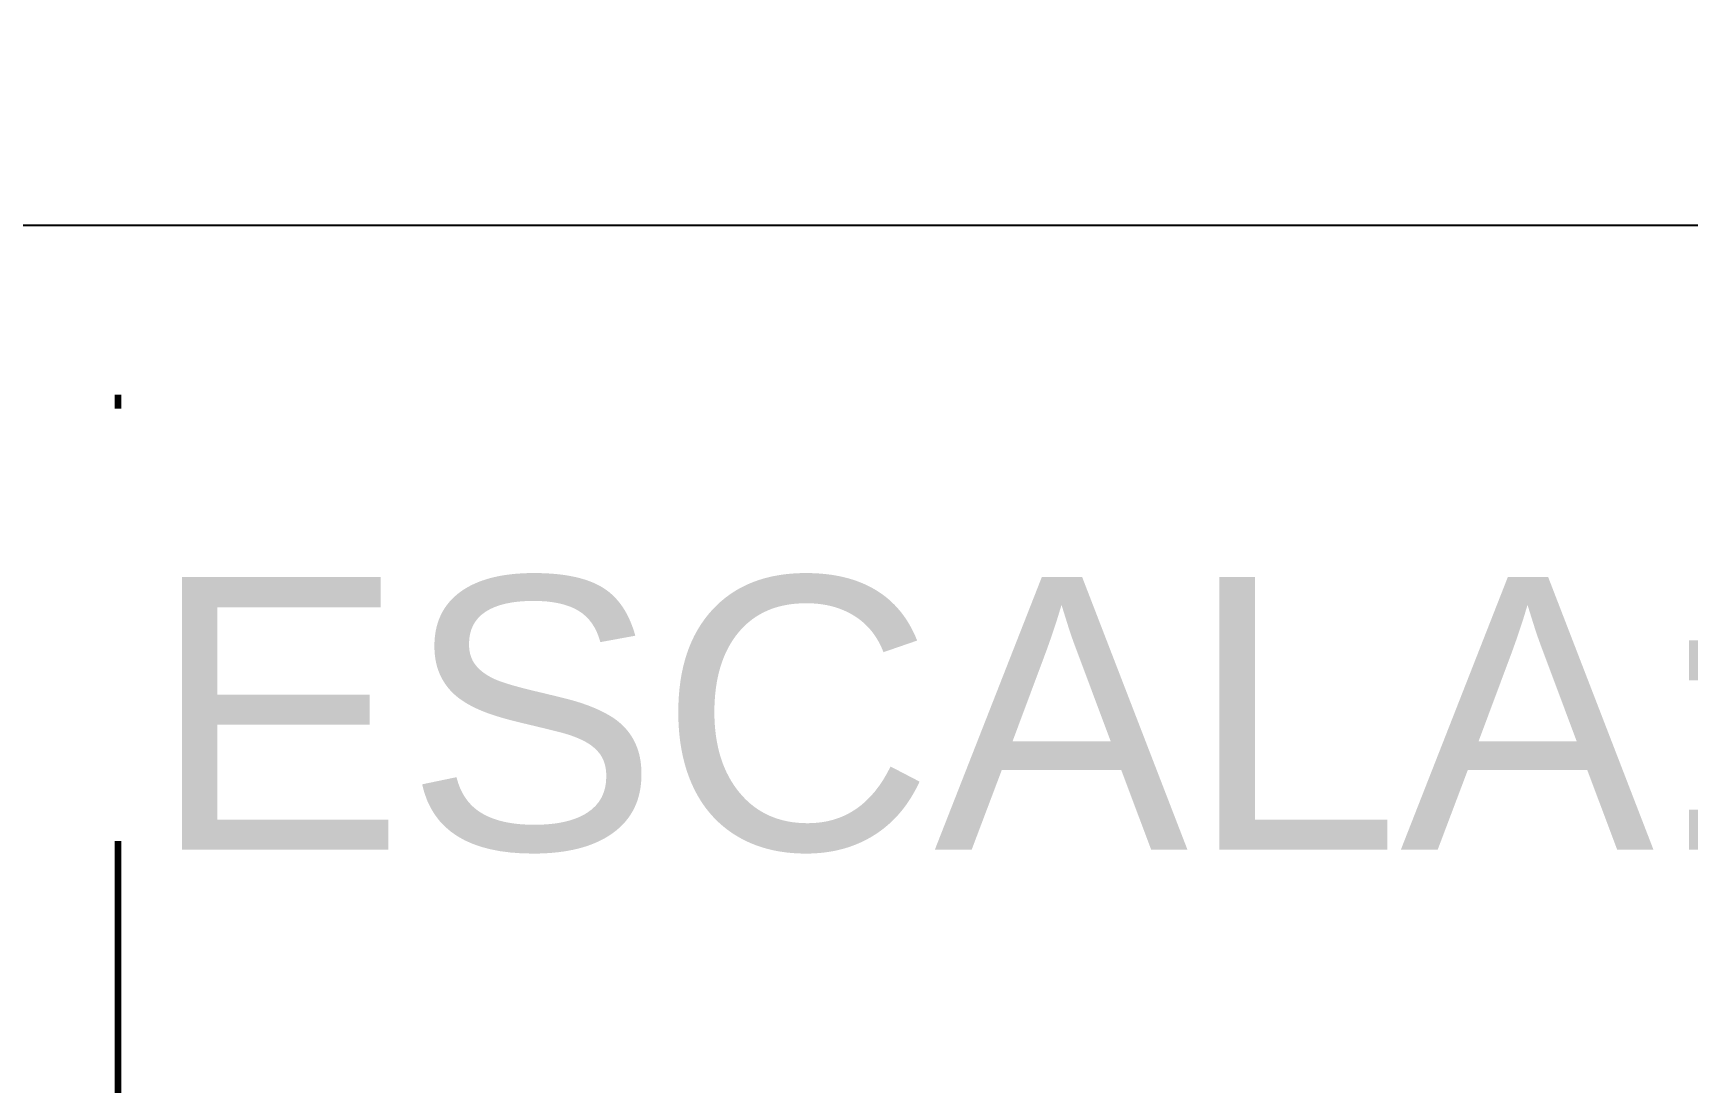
# Model space of a CAD drawing. Header units: metres. Extents: x 47723 to 48001, y 23322 to 23573.
# Drawn here: x 47830.55 to 47842.68, y 23443.33 to 23451.03 of the extents above; entities that cross this region are included whole.
import ezdxf
from ezdxf.enums import TextEntityAlignment as Align

# ---------------------------------------------------------------- set-up
doc = ezdxf.new("R2010")
doc.units = ezdxf.units.M
doc.header["$LTSCALE"] = 0.25
doc.linetypes.add('DIVIDEX2', pattern=[63.5, 25.4, -12.7, 0, -12.7, 0, -12.7])
for name, color, linetype in [('0 @ 1', 7, 'Continuous'), ('SIMB_02', 2, 'Continuous'), ('SIMB_TXT', 1, 'Continuous')]:
    doc.layers.add(name, color=color, linetype=linetype)
doc.layers.add('SIMB_LCT', color=252, linetype='DIVIDEX2', lineweight=100)
doc.styles.add('SIMB', font='arial.ttf')

# ---------------------------------------------------------------- blocks, each defined once
blk = doc.blocks.new('*U49')
at = {"layer": 'SIMB_02'}
blk.add_line((6, 0), (41.33, 0), dxfattribs=at)
at = {"layer": 'SIMB_TXT', "style": 'SIMB'}
blk.add_text('ESCALA:', height=2, dxfattribs=at).set_placement((8.936, -4.582))
blk.add_attdef('TITULO_DO_DESENHO', text='', height=4.5, dxfattribs=at).set_placement((10.022, 1), align=Align.BOTTOM_LEFT)
blk.add_attdef('NUM', text='', height=4.5, dxfattribs=at).set_placement((0, 0), align=Align.MIDDLE_CENTER)
blk.add_attdef('ESCALA', (21.304, -4.582), '', height=2, dxfattribs=at)
blk = doc.blocks.new('*U516')
at = {"layer": '0 @ 1'}
blk.add_blockref('*U49', (47822.472, 23449.619), dxfattribs=at)
blk = doc.blocks.new('*U71')
at = {"layer": 'SIMB_LCT'}
blk.add_line((-6, 0), (-54.483, 0), dxfattribs=at)
at = {"layer": 'SIMB_TXT', "style": 'SIMB'}
for tag, height, p in [('000', 3.5, (-2.25, 0)), ('999', 2, (2.525, 0))]:
    blk.add_attdef(tag, text='', height=height, rotation=90, dxfattribs=at).set_placement(p, align=Align.MIDDLE_CENTER)
blk = doc.blocks.new('*U590')
at = {"layer": '0 @ 1', "rotation": 270}
blk.add_blockref('*U71', (47831.169, 23416.674), dxfattribs=at)

msp = doc.modelspace()

# ---------------------------------------------------------------- block references
for name in ['*U590', '*U516']:
    msp.add_blockref(name, (0, 0))

doc.saveas('drawing.dxf')
